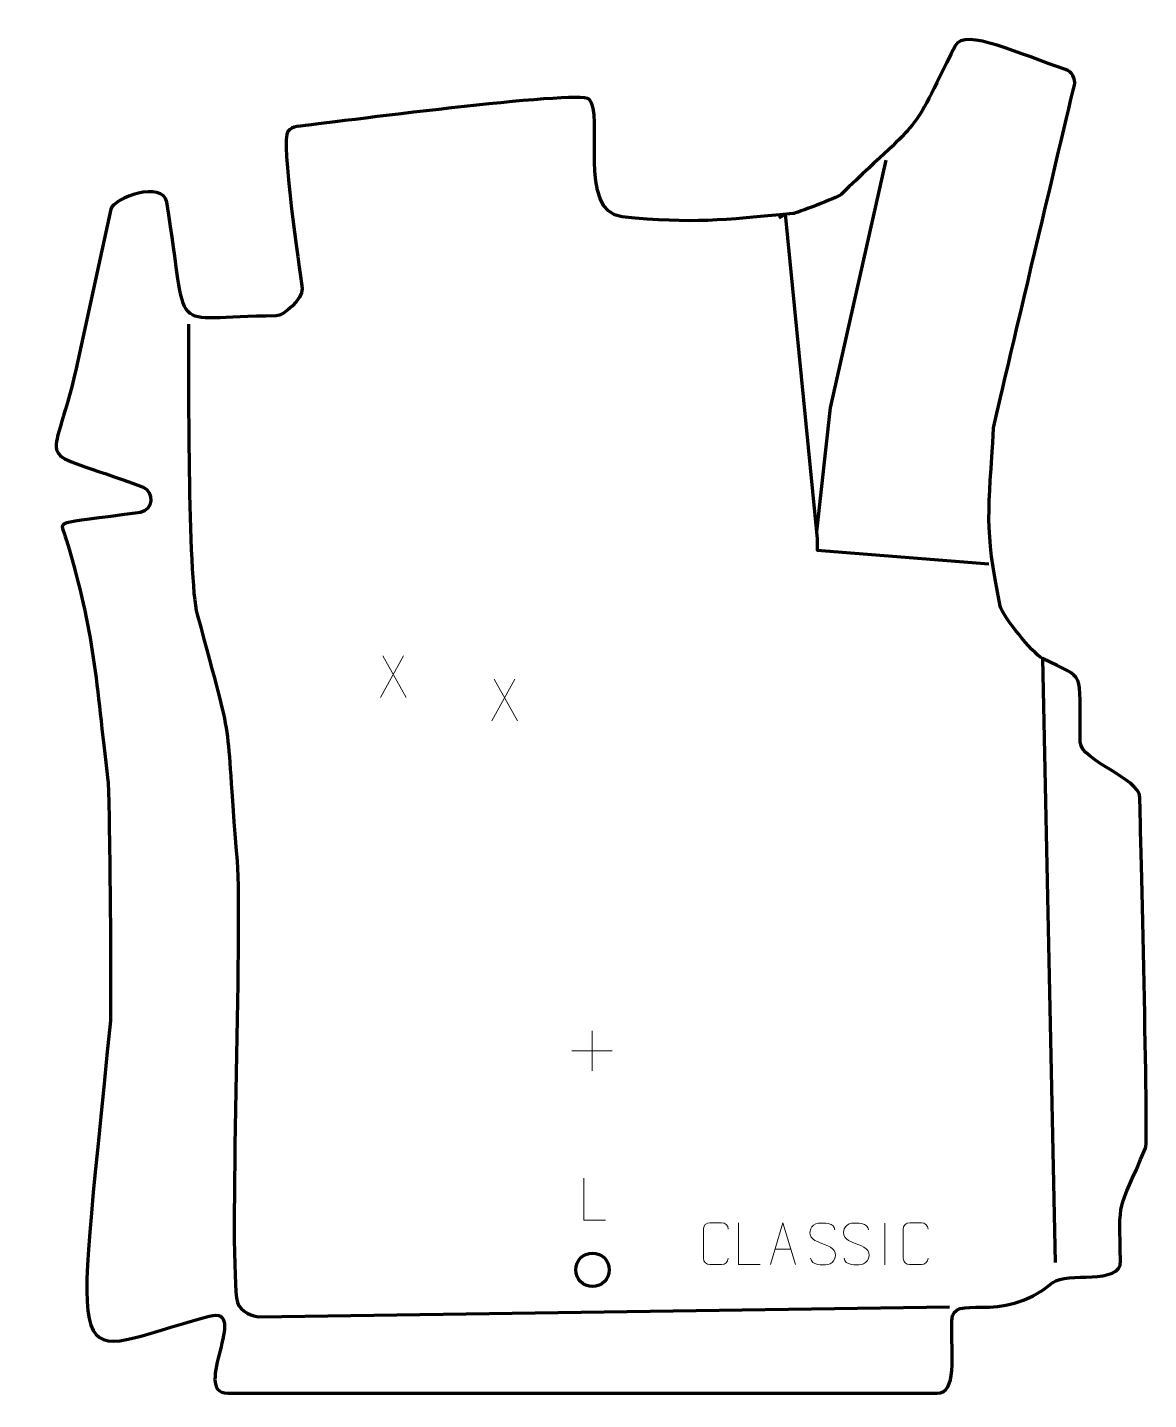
# Model space of a CAD drawing. Header units: millimetres. Extents: x 1207 to 1875, y -108 to 710.
import ezdxf

# ---------------------------------------------------------------- set-up
doc = ezdxf.new("R2010")
doc.units = ezdxf.units.MM
doc.header["$MEASUREMENT"] = 0
doc.layers.add('layer 1', color=7, linetype='Continuous')
doc.layers.add('layer 2', color=7, linetype='Continuous')

msp = doc.modelspace()

# ---------------------------------------------------------------- linework, layer by layer
at = {"layer": 'layer 1', "color": 250, "lineweight": 200}
msp.add_ellipse((1543.5084, -30.4954), major_axis=(0, 10), ratio=1, dxfattribs=at)
at = {"layer": 'layer 1', "color": 22, "lineweight": 158}
msp.add_open_spline([(1367.3857, 650.9208), (1387.2346, 653.063), (1534.9819, 672.8621), (1541.5419, 667.1232), (1541.5419, 667.1232), (1550.8278, 658.9996), (1534.1322, 599.8876), (1561.1893, 597.1129), (1561.1893, 597.1129), (1604.1487, 592.7074), (1620.2447, 595.1818), (1662.8691, 598.979), (1662.8691, 598.979), (1664.4958, 599.1239), (1689.5552, 608.4445), (1691.6146, 610.4341), (1691.6146, 610.4341), (1742.9243, 660.0045), (1730.5223, 641.2516), (1759.682, 699.1351), (1759.682, 699.1351), (1765.1289, 709.9476), (1798.6506, 693.6087), (1825.2599, 684.9641), (1825.2599, 684.9641), (1829.2313, 683.6739), (1831.5337, 679.5806), (1830.5739, 675.5167), (1830.5739, 675.5167), (1826.1319, 656.709), (1782.6047, 473.458), (1782.4859, 471.379), (1782.4859, 471.379), (1779.597, 420.8374), (1776.6619, 412.6471), (1786.4317, 365.0208), (1786.4317, 365.0208), (1787.5869, 359.3894), (1805.6986, 336.9163), (1811.505, 333.9237), (1811.505, 333.9237), (1838.6697, 319.923), (1833.1855, 329.5031), (1834.1244, 284.051), (1834.1244, 284.051), (1834.3548, 272.8964), (1869.3443, 262.3909), (1869.5674, 251.2333), (1869.5674, 251.2333), (1869.9847, 230.3615), (1874.7769, 46.1146), (1873.048, 42.0517), (1873.048, 42.0517), (1856.1176, 2.2663), (1857.2051, 13.0476), (1858.1104, -25.1786), (1858.1104, -25.1786), (1858.4613, -39.9945), (1825.8318, -31.3933), (1817.7809, -38.1021), (1817.7809, -38.1021), (1785.698, -64.8369), (1757.9651, -43.0124), (1757.5892, -60.9278), (1757.5892, -60.9278), (1757.1405, -82.3159), (1760.7183, -104.008), (1748.8515, -104.008), (1748.8515, -104.008), (1748.8515, -104.008), (1326.1354, -104.0079), (1326.1354, -104.0079), (1326.1354, -104.0079), (1304.0847, -104.0079), (1339.7749, -51.5662), (1315.1447, -58.0828), (1315.1447, -58.0828), (1227.3758, -81.3046), (1234.5034, -107.8292), (1256.2331, 117.86), (1256.2331, 117.86), (1256.865, 124.4226), (1255.8189, 252.8635), (1254.8106, 261.1614), (1254.8106, 261.1614), (1247.4675, 321.5898), (1247.0219, 348.0657), (1230.1293, 404.1942), (1230.1293, 404.1942), (1226.0833, 417.6378), (1219.8067, 412.9832), (1274.2286, 420.9486), (1274.2286, 420.9486), (1281.4311, 422.0028), (1282.6603, 433.3546), (1275.7431, 435.9644), (1275.7431, 435.9644), (1206.8491, 461.957), (1221.8125, 442.8037), (1235.8316, 506.7556), (1235.8316, 506.7556), (1235.8316, 506.7556), (1256.6225, 601.6558), (1256.6225, 601.6558), (1256.6225, 601.6558), (1258.1072, 608.4325), (1287.5799, 618.8966), (1289.8276, 605.7148), (1289.8276, 605.7148), (1303.9431, 522.9319), (1287.8058, 537.6113), (1355.0037, 538.0281), (1355.0037, 538.0281), (1359.3635, 538.0551), (1371.1852, 548.1306), (1370.4692, 554.3074), (1370.4692, 554.3074), (1369.0484, 566.5635), (1357.6172, 642.4804), (1361.9931, 647.9595), (1361.9931, 647.9595), (1363.3749, 649.6896), (1365.1843, 650.6832), (1367.3857, 650.9208)], degree=3, knots=[0, 0, 0, 0, 0.03125, 0.03125, 0.03125, 0.03125, 0.0625, 0.0625, 0.0625, 0.0625, 0.09375, 0.09375, 0.09375, 0.09375, 0.125, 0.125, 0.125, 0.125, 0.15625, 0.15625, 0.15625, 0.15625, 0.1875, 0.1875, 0.1875, 0.1875, 0.21875, 0.21875, 0.21875, 0.21875, 0.25, 0.25, 0.25, 0.25, 0.28125, 0.28125, 0.28125, 0.28125, 0.3125, 0.3125, 0.3125, 0.3125, 0.34375, 0.34375, 0.34375, 0.34375, 0.375, 0.375, 0.375, 0.375, 0.40625, 0.40625, 0.40625, 0.40625, 0.4375, 0.4375, 0.4375, 0.4375, 0.46875, 0.46875, 0.46875, 0.46875, 0.5, 0.5, 0.5, 0.5, 0.53125, 0.53125, 0.53125, 0.53125, 0.5625, 0.5625, 0.5625, 0.5625, 0.59375, 0.59375, 0.59375, 0.59375, 0.625, 0.625, 0.625, 0.625, 0.65625, 0.65625, 0.65625, 0.65625, 0.6875, 0.6875, 0.6875, 0.6875, 0.71875, 0.71875, 0.71875, 0.71875, 0.75, 0.75, 0.75, 0.75, 0.78125, 0.78125, 0.78125, 0.78125, 0.8125, 0.8125, 0.8125, 0.8125, 0.84375, 0.84375, 0.84375, 0.84375, 0.875, 0.875, 0.875, 0.875, 0.90625, 0.90625, 0.90625, 0.90625, 0.9375, 0.9375, 0.9375, 0.9375, 1, 1, 1, 1], dxfattribs=at)
at = {"layer": 'layer 2', "color": 142, "lineweight": 158}
for points, knots in [([(1718.3174, 630.7518), (1718.3174, 630.7518), (1685.1562, 483.2906), (1685.1562, 483.2906), (1685.1562, 483.2906), (1685.1562, 483.2906), (1676.9842, 409.3061), (1676.9842, 409.3061)], [0, 0, 0, 0, 0.33333333, 0.33333333, 0.33333333, 0.33333333, 1, 1, 1, 1]), ([(1654.6414, 596.533), (1654.6414, 596.533), (1658.2728, 598.5658), (1658.2728, 598.5658), (1658.2728, 598.5658), (1658.2728, 598.5658), (1677.3951, 405.1507), (1677.3951, 405.1507), (1677.3951, 405.1507), (1677.3951, 405.1507), (1677.3952, 398.4479), (1677.3952, 398.4479), (1677.3952, 398.4479), (1677.3952, 398.4479), (1779.5244, 390.334), (1779.5244, 390.334)], [0, 0, 0, 0, 0.2, 0.2, 0.2, 0.2, 0.4, 0.4, 0.4, 0.4, 0.6, 0.6, 0.6, 0.6, 1, 1, 1, 1]), ([(1302.8345, 533.0329), (1302.8345, 508.9956), (1302.1033, 381.9062), (1307.9756, 360.1275), (1307.9756, 360.1275), (1331.0362, 274.6018), (1323.9374, 307.4438), (1331.7333, 213.0614), (1331.7333, 213.0614), (1334.9262, 174.4053), (1326.4592, -26.3744), (1331.9671, -49.9792), (1331.9671, -49.9792), (1333.2381, -55.4262), (1342.1468, -58.5838), (1344.648, -58.5475), (1344.648, -58.5475), (1344.648, -58.5475), (1756.1538, -52.5786), (1756.1538, -52.5786)], [0, 0, 0, 0, 0.16666667, 0.16666667, 0.16666667, 0.16666667, 0.33333333, 0.33333333, 0.33333333, 0.33333333, 0.5, 0.5, 0.5, 0.5, 0.66666667, 0.66666667, 0.66666667, 0.66666667, 1, 1, 1, 1])]:
    msp.add_open_spline(points, degree=3, knots=knots, dxfattribs=at)
at = {"layer": 'layer 2', "color": 250, "lineweight": 9}
for points in [[(1430.9367, 335.4981), (1430.9367, 335.4981), (1417.1961, 310.6023), (1417.1961, 310.6023)], [(1418.6507, 335.4981), (1418.6507, 335.4981), (1432.3913, 310.5446), (1432.3913, 310.5446)], [(1497.2783, 321.5724), (1497.2783, 321.5724), (1483.5377, 296.6766), (1483.5377, 296.6766)], [(1484.9923, 321.5724), (1484.9923, 321.5724), (1498.7329, 296.6189), (1498.7329, 296.6189)], [(1543.229, 111.985), (1543.229, 111.985), (1543.229, 88.0071), (1543.229, 88.0071)], [(1531.2401, 99.996), (1531.2401, 99.996), (1555.218, 99.996), (1555.218, 99.996)], [(1717.6567, -2.6111), (1717.6567, -2.6111), (1717.6567, -27.5852), (1717.6567, -27.5852)], [(1652.2287, -18.1516), (1652.2287, -18.1516), (1661.7244, -18.1516), (1661.7244, -18.1516)]]:
    msp.add_open_spline(points, degree=3, dxfattribs=at)
at = {"layer": 'layer 2', "color": 142, "lineweight": 158}
msp.add_open_spline([(1811.505, 333.9237), (1811.505, 333.9237), (1819.2119, -26.1207), (1819.2119, -26.1207)], degree=3, dxfattribs=at)
at = {"layer": 'layer 2', "color": 250, "lineweight": 9}
for points, knots in [([(1551.2912, -0.8517), (1551.2912, -0.8517), (1538.3421, -0.8517), (1538.3421, -0.8517), (1538.3421, -0.8517), (1538.3421, -0.8517), (1538.3421, 24.1019), (1538.3421, 24.1019)], [0, 0, 0, 0, 0.33333333, 0.33333333, 0.33333333, 0.33333333, 1, 1, 1, 1]), ([(1624.3996, -23.5833), (1624.2598, -25.9067), (1622.5826, -27.3863), (1620.4349, -27.3971), (1620.4349, -27.3971), (1618.103, -27.3967), (1615.7711, -27.3967), (1613.4396, -27.3971), (1613.4396, -27.3971), (1611.5146, -27.5025), (1609.5425, -25.618), (1609.5537, -23.6007), (1609.5537, -23.6007), (1609.5541, -17.8306), (1609.5541, -12.0609), (1609.5537, -6.2916), (1609.5537, -6.2916), (1609.5579, -4.1535), (1611.3046, -2.4343), (1613.457, -2.4478), (1613.457, -2.4478), (1615.7827, -2.4478), (1618.1088, -2.4478), (1620.4349, -2.4478), (1620.4349, -2.4478), (1622.3815, -2.4123), (1624.3729, -3.9038), (1624.3996, -6.3414)], [0, 0, 0, 0, 0.125, 0.125, 0.125, 0.125, 0.25, 0.25, 0.25, 0.25, 0.375, 0.375, 0.375, 0.375, 0.5, 0.5, 0.5, 0.5, 0.625, 0.625, 0.625, 0.625, 0.75, 0.75, 0.75, 0.75, 1, 1, 1, 1]), ([(1643.4511, -27.4011), (1643.4511, -27.4011), (1630.502, -27.4011), (1630.502, -27.4011), (1630.502, -27.4011), (1630.502, -27.4011), (1630.502, -2.4475), (1630.502, -2.4475)], [0, 0, 0, 0, 0.33333333, 0.33333333, 0.33333333, 0.33333333, 1, 1, 1, 1]), ([(1649.5061, -27.401), (1649.5061, -27.401), (1656.8771, -2.4475), (1656.8771, -2.4475), (1656.8771, -2.4475), (1656.8771, -2.4475), (1664.447, -27.401), (1664.447, -27.401)], [0, 0, 0, 0, 0.33333333, 0.33333333, 0.33333333, 0.33333333, 1, 1, 1, 1]), ([(1680.6621, -14.9243), (1676.4138, -13.4539), (1671.5057, -11.6581), (1673.5108, -6.1378), (1673.5108, -6.1378), (1675.0143, -1.9979), (1680.2279, -2.3864), (1683.8315, -2.9875), (1683.8315, -2.9875), (1686.6921, -3.4647), (1687.5568, -4.6779), (1687.8674, -6.762)], [0, 0, 0, 0, 0.25, 0.25, 0.25, 0.25, 0.5, 0.5, 0.5, 0.5, 1, 1, 1, 1]), ([(1700.6621, -14.9243), (1696.4138, -13.4539), (1691.5057, -11.6581), (1693.5108, -6.1378), (1693.5108, -6.1378), (1695.0143, -1.9979), (1700.2279, -2.3864), (1703.8315, -2.9875), (1703.8315, -2.9875), (1706.6921, -3.4647), (1707.5568, -4.6779), (1707.8674, -6.762)], [0, 0, 0, 0, 0.25, 0.25, 0.25, 0.25, 0.5, 0.5, 0.5, 0.5, 1, 1, 1, 1]), ([(1743.3996, -23.5833), (1743.2598, -25.9067), (1741.5826, -27.3863), (1739.4349, -27.3971), (1739.4349, -27.3971), (1737.103, -27.3967), (1734.7711, -27.3967), (1732.4396, -27.3971), (1732.4396, -27.3971), (1730.5146, -27.5025), (1728.5425, -25.618), (1728.5537, -23.6007), (1728.5537, -23.6007), (1728.5541, -17.8306), (1728.5541, -12.0609), (1728.5537, -6.2916), (1728.5537, -6.2916), (1728.5579, -4.1535), (1730.3046, -2.4343), (1732.457, -2.4478), (1732.457, -2.4478), (1734.7827, -2.4478), (1737.1088, -2.4478), (1739.4349, -2.4478), (1739.4349, -2.4478), (1741.3815, -2.4123), (1743.3729, -3.9038), (1743.3996, -6.3414)], [0, 0, 0, 0, 0.125, 0.125, 0.125, 0.125, 0.25, 0.25, 0.25, 0.25, 0.375, 0.375, 0.375, 0.375, 0.5, 0.5, 0.5, 0.5, 0.625, 0.625, 0.625, 0.625, 0.75, 0.75, 0.75, 0.75, 1, 1, 1, 1]), ([(1680.6621, -14.9244), (1684.6807, -16.5711), (1689.7102, -18.4594), (1687.8762, -23.8197), (1687.8762, -23.8197), (1686.4164, -28.0861), (1681.5056, -27.8294), (1677.7795, -27.2747), (1677.7795, -27.2747), (1675.0295, -26.8649), (1673.8086, -25.6514), (1673.4306, -23.5392)], [0, 0, 0, 0, 0.25, 0.25, 0.25, 0.25, 0.5, 0.5, 0.5, 0.5, 1, 1, 1, 1]), ([(1700.6621, -14.9244), (1704.6807, -16.5711), (1709.7102, -18.4594), (1707.8762, -23.8197), (1707.8762, -23.8197), (1706.4164, -28.0861), (1701.5056, -27.8294), (1697.7795, -27.2747), (1697.7795, -27.2747), (1695.0295, -26.8649), (1693.8086, -25.6514), (1693.4306, -23.5392)], [0, 0, 0, 0, 0.25, 0.25, 0.25, 0.25, 0.5, 0.5, 0.5, 0.5, 1, 1, 1, 1])]:
    msp.add_open_spline(points, degree=3, knots=knots, dxfattribs=at)

doc.saveas('drawing.dxf')
